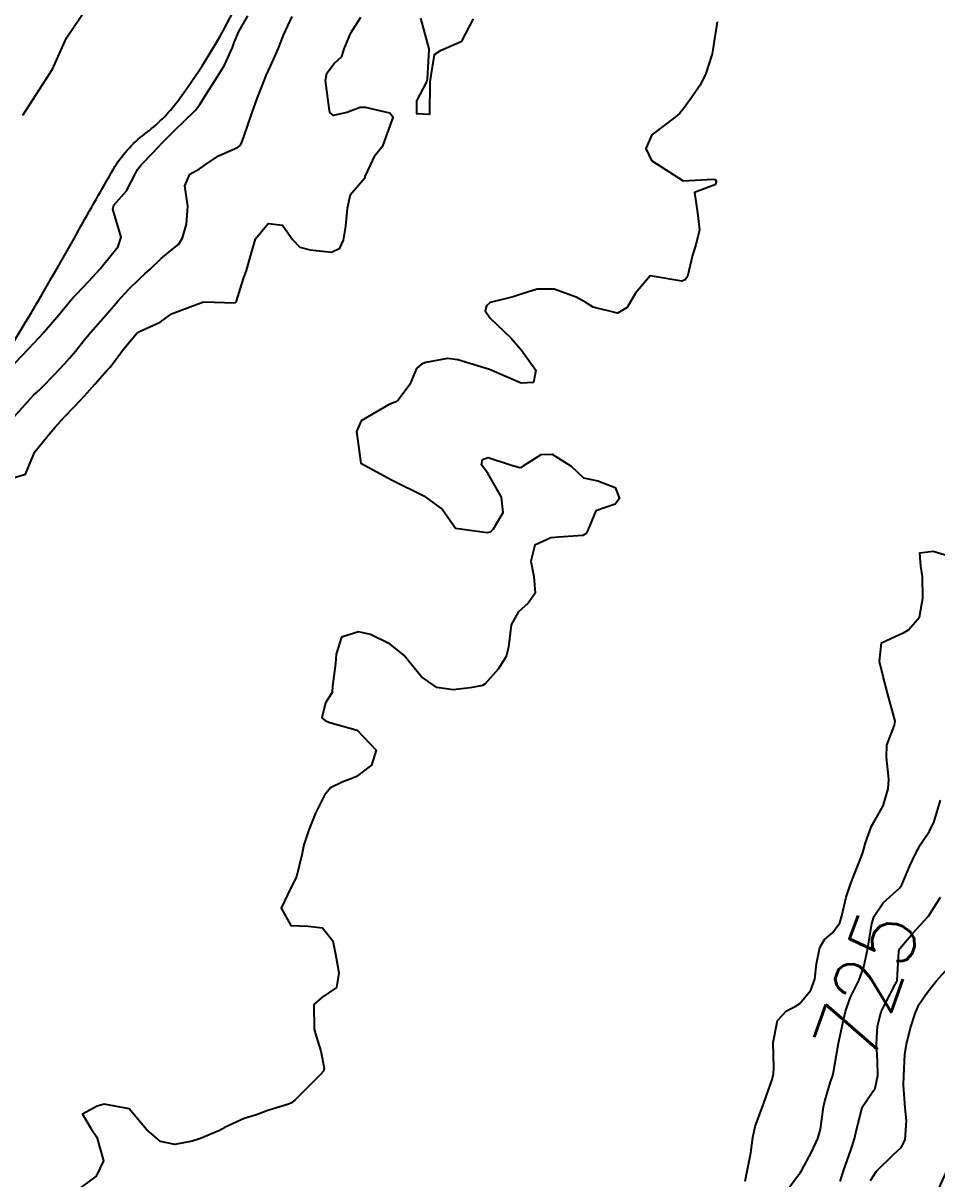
# Model space of a CAD drawing. Header units: metres. Extents: x 318500 to 325275, y 7408834 to 7428799.
# Drawn here: x 322230.9 to 322288.2, y 7417949.4 to 7418021.9 of the extents above; entities that cross this region are included whole.
import ezdxf
from ezdxf.enums import TextEntityAlignment as Align

# ---------------------------------------------------------------- set-up
doc = ezdxf.new("R2010")
doc.units = ezdxf.units.M
doc.header["$MEASUREMENT"] = 0
for name, color, linetype in [('Cotas', 45, 'Continuous'), ('Curvas de Nivel 1m', 11, 'Continuous'), ('Curvas de Nivel 5m', 15, 'Continuous'), ('Hidrografia', 140, 'Continuous'), ('Vias Primárias', 230, 'Continuous'), ('Vias Secundárias', 230, 'Continuous')]:
    doc.layers.add(name, color=color, linetype=linetype)
doc.styles.add('Style-STANDARD', font='STANDARD.shx')

msp = doc.modelspace()

# ---------------------------------------------------------------- linework, layer by layer
at = {"layer": 'Curvas de Nivel 1m', "flags": 128}
for points, elevation in [([(322230.031, 7417993.33), (322231.004, 7417993.617), (322231.404, 7417994.58), (322231.605, 7417995.028), (322232.065, 7417995.603), (322232.501, 7417996.138), (322232.852, 7417996.562), (322233.439, 7417997.204), (322234.093, 7417997.875), (322234.708, 7417998.541), (322235.357, 7417999.285), (322236.124, 7418000.129), (322236.31, 7418000.334), (322236.446, 7418000.515), (322237.173, 7418001.476), (322238.017, 7418002.492), (322238.161, 7418002.592), (322239.469, 7418003.175), (322240.172, 7418003.688), (322242.18, 7418004.44), (322244.18, 7418004.38), (322244.232, 7418004.419), (322244.696, 7418005.92), (322244.877, 7418006.41), (322245.171, 7418007.46), (322245.441, 7418008.402), (322246.25, 7418009.369), (322247.142, 7418009.269), (322247.768, 7418008.367), (322248.233, 7418007.879), (322248.878, 7418007.706), (322250.228, 7418007.57), (322250.749, 7418007.816), (322250.973, 7418008.329), (322251.113, 7418009.191), (322251.231, 7418010.325), (322251.408, 7418011.188), (322252.289, 7418012.21), (322252.328, 7418012.271), (322252.337, 7418012.309), (322252.96, 7418013.65), (322253.452, 7418014.293), (322254.084, 7418016.03), (322253.872, 7418016.287), (322252.345, 7418016.656), (322252.012, 7418016.648), (322251.182, 7418016.327), (322250.338, 7418016.139), (322250.12, 7418016.342), (322250.072, 7418016.615), (322249.844, 7418018.345), (322249.925, 7418018.796), (322250.386, 7418019.401), (322250.872, 7418019.854), (322251.021, 7418020.331), (322251.422, 7418021.337), (322252.067, 7418022.315)], 724), ([(322230.084, 7417996.991), (322231.519, 7417998.579), (322231.818, 7417998.861), (322232.108, 7417999.135), (322232.815, 7417999.868), (322233.455, 7418000.557), (322233.772, 7418000.917), (322234.142, 7418001.351), (322234.684, 7418002.01), (322235.122, 7418002.536), (322236.172, 7418003.76), (322236.828, 7418004.51), (322237.475, 7418005.217), (322238.202, 7418005.941), (322238.498, 7418006.203), (322238.83, 7418006.491), (322239.528, 7418007.173), (322240.229, 7418007.755), (322240.632, 7418008.067), (322240.86, 7418008.461), (322241.108, 7418009.317), (322241.195, 7418010.456), (322241.016, 7418011.722), (322241.329, 7418012.454), (322241.935, 7418012.805), (322242.299, 7418013.044), (322243.135, 7418013.604), (322244.316, 7418014.133), (322244.482, 7418014.253), (322244.576, 7418014.416), (322244.706, 7418014.796), (322245.256, 7418016.406), (322245.549, 7418017.205), (322246.006, 7418018.395), (322246.117, 7418018.651), (322246.383, 7418019.238), (322246.74, 7418020.04), (322246.887, 7418020.383), (322247.215, 7418021.185), (322247.741, 7418022.37)], 723), ([(322230.346, 7418000.597), (322231.213, 7418001.515), (322232.159, 7418002.532), (322232.175, 7418002.554), (322232.193, 7418002.57), (322233.1, 7418003.632), (322233.863, 7418004.553), (322234.009, 7418004.725), (322234.185, 7418004.908), (322234.988, 7418005.749), (322235.702, 7418006.528), (322235.934, 7418006.804), (322236.22, 7418007.165), (322236.821, 7418007.924), (322237.01, 7418008.512), (322236.504, 7418010.271), (322236.56, 7418010.517), (322237.36, 7418011.423), (322237.907, 7418012.504), (322238.034, 7418012.763), (322238.299, 7418013.075), (322238.998, 7418013.802), (322239.64, 7418014.48), (322240.327, 7418015.156), (322241.665, 7418016.45), (322241.962, 7418016.83), (322242.356, 7418017.481), (322242.724, 7418018.077), (322242.957, 7418018.434), (322243.505, 7418019.307), (322243.997, 7418020.424), (322244.107, 7418020.719), (322244.41, 7418021.423), (322244.965, 7418022.412)], 722), ([(322274.42, 7418022.02), (322274.153, 7418020.272), (322274.102, 7418020.023), (322273.687, 7418018.72), (322273.326, 7418018.03), (322272.944, 7418017.451), (322272.349, 7418016.622), (322272.087, 7418016.301), (322271.797, 7418016.048), (322270.329, 7418014.926), (322269.947, 7418014.076), (322270.309, 7418013.322), (322272.29, 7418012.04), (322274.166, 7418012.147), (322274.292, 7418012.13), (322274.357, 7418012.019), (322274.363, 7418011.945), (322274.287, 7418011.8), (322272.996, 7418011.316), (322273.186, 7418010.031), (322273.315, 7418008.963), (322273.094, 7418008.031), (322272.885, 7418007.378), (322272.561, 7418006.036), (322272.426, 7418005.819), (322272.206, 7418005.741), (322270.21, 7418006.07), (322269.289, 7418004.988), (322268.777, 7418004.091), (322268.176, 7418003.725), (322266.649, 7418004.115), (322266.184, 7418004.396), (322265.574, 7418004.744), (322264.196, 7418005.246), (322263.119, 7418005.243), (322262.191, 7418004.942), (322261.619, 7418004.755), (322260.183, 7418004.406), (322259.955, 7418004.203), (322259.86, 7418003.888), (322260.172, 7418003.421), (322261.478, 7418002.187), (322262.149, 7418001.416), (322263.05, 7418000.166), (322262.904, 7417999.382), (322262.118, 7417999.347), (322260.13, 7418000.2), (322258.139, 7418000.802), (322257.5, 7418000.879), (322256.136, 7418000.629), (322255.861, 7418000.536), (322255.55, 7418000.266), (322255.13, 7417999.255), (322254.398, 7417998.277), (322254.219, 7417998.158), (322254.098, 7417998.102), (322253.79, 7417997.977), (322252.087, 7417996.986), (322251.793, 7417996.313), (322252.05, 7417994.31), (322254.035, 7417993.253), (322256.02, 7417992.26), (322257.18, 7417991.406), (322258, 7417990.23), (322259.997, 7417989.975), (322260.195, 7417990), (322260.393, 7417990.196), (322260.985, 7417991.216), (322260.878, 7417992.191), (322260.042, 7417993.646), (322259.634, 7417994.206), (322259.706, 7417994.555), (322260.057, 7417994.677), (322261.515, 7417994.185), (322262.048, 7417994.04), (322262.16, 7417994.067), (322262.284, 7417994.176), (322263.369, 7417994.852), (322264.061, 7417994.88), (322265.255, 7417994.132), (322266.039, 7417993.403), (322266.933, 7417993.215), (322268.03, 7417992.794), (322268.301, 7417992.096), (322268.016, 7417991.738), (322266.803, 7417991.321), (322266.298, 7417990.117), (322266.211, 7417989.903), (322265.995, 7417989.778), (322264.47, 7417989.666), (322263.992, 7417989.636), (322262.973, 7417989.177), (322262.722, 7417988.169), (322262.925, 7417987.195), (322262.996, 7417986.159), (322262.567, 7417985.531), (322261.928, 7417984.972), (322261.498, 7417984.176), (322261.32, 7417982.757), (322261.185, 7417982.181), (322260.679, 7417981.387), (322259.864, 7417980.459), (322259.698, 7417980.366), (322258.925, 7417980.214), (322257.859, 7417980.087), (322256.823, 7417980.24), (322255.87, 7417980.91), (322254.751, 7417982.267), (322253.9, 7417982.956), (322252.657, 7417983.551), (322251.911, 7417983.734), (322250.84, 7417983.387), (322250.501, 7417982.324), (322250.466, 7417981.74), (322250.285, 7417980.326), (322250.257, 7417979.925), (322249.849, 7417979.264), (322249.618, 7417978.333), (322249.837, 7417978.136), (322250.121, 7417978.042), (322251.829, 7417977.553), (322253.022, 7417976.292), (322252.726, 7417975.366), (322251.785, 7417974.651), (322251.556, 7417974.539), (322250.939, 7417974.318), (322250.158, 7417973.944), (322249.772, 7417973.482), (322249.207, 7417972.338), (322248.791, 7417971.298), (322248.486, 7417970.349), (322248.347, 7417969.724), (322248.03, 7417968.355), (322247.693, 7417967.707), (322247.063, 7417966.369), (322247.664, 7417965.287), (322248.748, 7417965.259), (322249.662, 7417965.147), (322250.306, 7417964.323), (322250.46, 7417963.499), (322250.681, 7417962.319), (322250.534, 7417961.398), (322249.604, 7417960.774), (322249.116, 7417960.337), (322249.131, 7417958.782), (322249.248, 7417958.335), (322249.556, 7417957.399), (322249.764, 7417956.328), (322249.721, 7417956.146), (322249.536, 7417955.938), (322247.938, 7417954.354), (322247.716, 7417954.159), (322247.516, 7417954.076), (322246.22, 7417953.669), (322245.505, 7417953.397), (322244.736, 7417953.163), (322243.493, 7417952.613), (322243.375, 7417952.528), (322243.181, 7417952.415), (322241.992, 7417951.923), (322241.48, 7417951.744), (322240.395, 7417951.538), (322239.479, 7417951.728), (322238.609, 7417952.479), (322237.509, 7417953.782), (322235.951, 7417954.076), (322235.511, 7417953.944), (322234.583, 7417953.455), (322235.135, 7417952.525), (322235.482, 7417951.992), (322235.902, 7417950.513), (322235.45, 7417949.544), (322234.094, 7417948.54)], 724), ([(322255.805, 7418022.266), (322256.33, 7418020.332), (322256.328, 7418020.261), (322256.216, 7418018.418), (322256.191, 7418018.262), (322255.551, 7418017.069), (322255.554, 7418016.268), (322256.34, 7418016.222), (322256.384, 7418016.259), (322256.414, 7418018.214), (322256.415, 7418018.259), (322256.682, 7418019.97), (322257.102, 7418020.249), (322258.406, 7418020.816), (322259.14, 7418022.219)], 724), ([(322276.19, 7417949.248), (322276.33, 7417949.977), (322276.532, 7417951.025), (322276.662, 7417951.972), (322276.805, 7417952.666), (322277.286, 7417953.964), (322277.353, 7417954.132), (322277.53, 7417954.612), (322277.884, 7417955.616), (322277.957, 7417955.954), (322277.973, 7417956.372), (322277.947, 7417957.954), (322278.219, 7417959.323), (322278.772, 7417959.942), (322279.33, 7417960.208), (322279.607, 7417960.391), (322280.313, 7417961.229), (322280.556, 7417961.921), (322280.667, 7417962.893), (322280.869, 7417963.918), (322281.154, 7417964.419), (322281.664, 7417964.835), (322282.128, 7417965.449), (322282.259, 7417965.901), (322282.518, 7417967.078), (322282.794, 7417967.894), (322283.482, 7417969.638), (322283.566, 7417969.882), (322283.601, 7417970.013), (322283.739, 7417970.488), (322284.107, 7417971.523), (322284.31, 7417971.874), (322284.846, 7417972.798), (322285.164, 7417973.866), (322285.194, 7417974.468), (322285.049, 7417975.868), (322285.066, 7417976.623), (322285.564, 7417977.863), (322285.594, 7417978.112), (322285.118, 7417979.868), (322284.834, 7417980.917), (322284.606, 7417981.873), (322284.736, 7417983.043), (322285.916, 7417983.572), (322286.119, 7417983.655), (322286.424, 7417983.852), (322287.117, 7417984.658), (322287.331, 7417985.839), (322287.321, 7417987.197), (322287.2, 7417987.842), (322287.146, 7417988.679), (322287.984, 7417988.786), (322289.426, 7417988.36)], 724), ([(322282.14, 7417949.22), (322282.355, 7417949.897), (322282.845, 7417951.251), (322283.037, 7417951.887), (322283.118, 7417952.263), (322283.52, 7417953.88), (322284.337, 7417955.069), (322284.5, 7417955.866), (322284.477, 7417956.784), (322284.424, 7417957.867), (322284.478, 7417958.975), (322284.717, 7417959.863), (322285.004, 7417960.465), (322285.627, 7417961.635), (322285.703, 7417961.775), (322285.725, 7417961.849), (322285.831, 7417963.665), (322285.892, 7417963.848), (322286.697, 7417964.808), (322287.639, 7417965.83), (322287.66, 7417965.85), (322287.681, 7417965.882), (322288.44, 7417967.078)], 726), ([(322284.047, 7417949.286), (322284.434, 7417949.866), (322285.48, 7417950.883), (322285.974, 7417951.356), (322286.227, 7417951.843), (322286.312, 7417953.038), (322286.221, 7417953.843), (322286.128, 7417955.257), (322286.144, 7417955.844), (322286.21, 7417957.198), (322286.308, 7417957.843), (322286.569, 7417958.856), (322286.865, 7417959.837), (322287.097, 7417960.346), (322287.619, 7417961.098), (322287.942, 7417961.509), (322288.188, 7417961.822), (322289.646, 7417963.442)], 727)]:
    msp.add_lwpolyline(points, dxfattribs=dict(at, elevation=elevation))
at = {"layer": 'Curvas de Nivel 5m', "elevation": 725, "flags": 128}
msp.add_lwpolyline([(322278.776, 7417948.614), (322279.464, 7417949.553), (322279.633, 7417949.763), (322279.742, 7417949.927), (322280.337, 7417951.066), (322280.737, 7417951.918), (322280.904, 7417952.511), (322281.107, 7417953.914), (322281.182, 7417954.256), (322281.544, 7417955.479), (322281.653, 7417955.804), (322281.692, 7417955.908), (322281.721, 7417956.077), (322282.042, 7417957.903), (322282.322, 7417959.166), (322282.474, 7417959.897), (322282.763, 7417960.743), (322283.342, 7417961.884), (322283.638, 7417962.702), (322283.872, 7417963.877), (322284.139, 7417965.407), (322284.288, 7417965.871), (322284.844, 7417966.712), (322285.705, 7417967.487), (322285.898, 7417967.657), (322286.024, 7417967.847), (322286.521, 7417969.043), (322286.889, 7417969.838), (322287.194, 7417970.382), (322287.751, 7417971.212), (322288.05, 7417971.826), (322288.435, 7417973.165)], dxfattribs=at)
at = {"layer": 'Hidrografia'}
msp.add_lwpolyline([(322228.925, 7417999.743, 0.012451), (322234.362, 7418008.964, -0.004771), (322236.532, 7418012.778, -0.101097), (322238.502, 7418014.987, 0.072085), (322240.553, 7418017.035, 0.046258), (322244.258, 7418023.083, -0.031265)], format="xyb", dxfattribs=at)
msp.add_lwpolyline([(322230.855, 7418016.167), (322232.716, 7418019.063), (322233.595, 7418021.027), (322234.94, 7418023.041)], dxfattribs=at)
at = {"layer": 'Vias Primárias'}
for points in [[(323715.644, 7420145.548, 0), (323709.04, 7420132.939)], [(323831.088, 7420001.787, 0), (323833.844, 7420008.443, 0.220888)]]:
    msp.add_lwpolyline(points, format="xyb", dxfattribs=at)
at = {"layer": 'Vias Secundárias'}
msp.add_lwpolyline([(322283.002, 7417937.355, 0.004465), (322293.174, 7417959.42, -0.011561), (322300.592, 7417974.93, 0.0092), (322307.327, 7417988.843, -0.00062), (322312.83, 7418000.726, 0.002249), (322318.441, 7418012.947, -0.063634), (322322.624, 7418019.723, 0.036714), (322325.979, 7418024.557, 0.067787)], format="xyb", dxfattribs=at)

# ---------------------------------------------------------------- texts
at = {"layer": 'Cotas', "style": 'Style-STANDARD'}
msp.add_text('725', height=4, rotation=70.20294, dxfattribs=at).set_placement((322283.824, 7417961.563, 725), align=Align.MIDDLE_CENTER)

doc.saveas('drawing.dxf')
